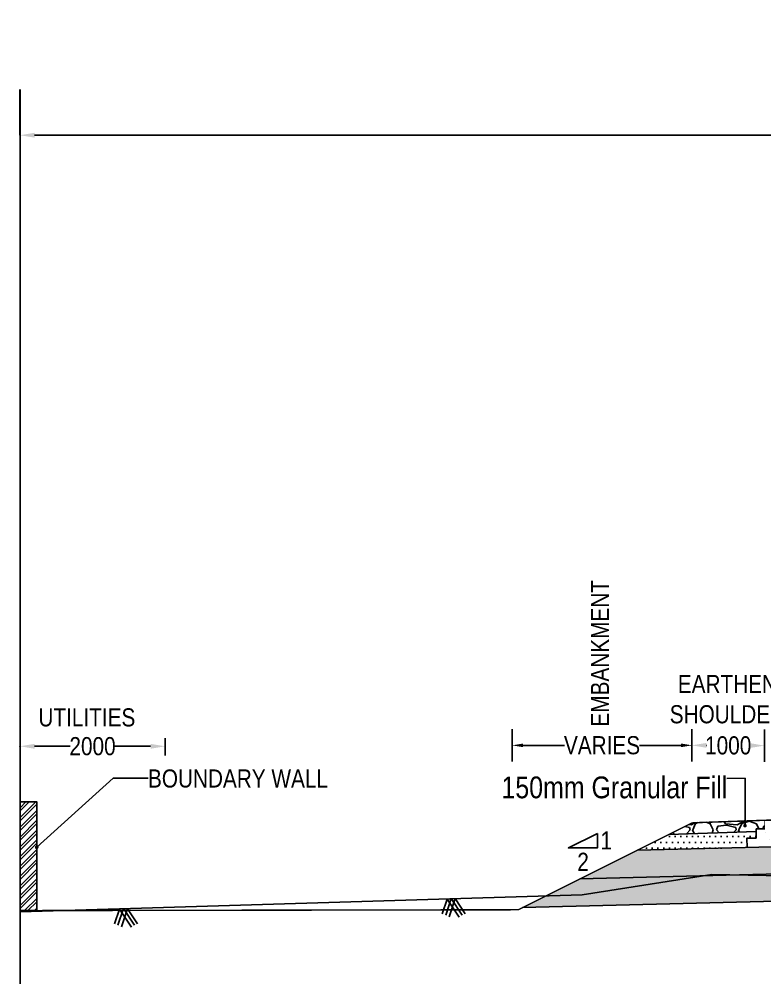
# Model space of a CAD drawing. Header units: millimetres. Extents: x 207528 to 778454, y -364692 to 101323.
# Drawn here: x 494024 to 504300, y -42583 to -29287 of the extents above; entities that cross this region are included whole.
import ezdxf

# ---------------------------------------------------------------- set-up
doc = ezdxf.new("R2010")
doc.units = ezdxf.units.MM
for name, color, linetype in [('Dim', 253, 'Continuous'), ('Dimension', 253, 'Continuous'), ('hatch', 253, 'Continuous'), ('Proposed ROW', 241, 'MNEW')]:
    doc.layers.add(name, color=color, linetype=linetype)
doc.styles.add('DIM', font='ARIALN.TTF', dxfattribs={"height": 250})
doc.styles.get("Standard").update_dxf_attribs({"font": 'arial.ttf'})
doc.styles.add('STRIP PLAN STYLE', font='ARIALN.TTF')
doc.linetypes.add('MNEW', pattern='A,26.152623,-1.048632,["PROW",Standard,S=1.75,R=0,X=0,Y=-0.975095],-7.693777,26.152623', length=61.047655)
doc.dimstyles.new('DIM', dxfattribs={"dimtxt": 250, "dimasz": 200, "dimexe": 0.18, "dimexo": 0.0625, "dimgap": 0.09, "dimtad": 0, "dimtih": 1, "dimtoh": 1, "dimdec": 0, "dimzin": 0, "dimdsep": 46, "dimtxsty": 'DIM', "dimcen": 0.09, "dimclrd": 256, "dimclrt": 7, "dimadec": 0, "dimazin": 0, "dimtfac": 1, "dimtdec": 0, "dimtofl": 0, "dimtmove": 0, "dimatfit": 3, "dimfxl": 1, "dimtolj": 1, "dimtzin": 0, "dimarcsym": 0})
doc.dimstyles.new('new', dxfattribs={"dimtxt": 150, "dimasz": 150, "dimexe": 100, "dimexo": 0.1, "dimgap": 0.09, "dimtad": 0, "dimtih": 1, "dimtoh": 1, "dimdec": 0, "dimzin": 0, "dimdsep": 46, "dimtxsty": 'DIM', "dimcen": 0.09, "dimclrd": 256, "dimclrt": 252, "dimadec": 0, "dimazin": 0, "dimtfac": 1, "dimtdec": 0, "dimtofl": 0, "dimtmove": 0, "dimatfit": 3, "dimfxl": 1, "dimtolj": 1, "dimtzin": 0, "dimlwd": -1, "dimarcsym": 0})

# ---------------------------------------------------------------- blocks, each defined once
blk = doc.blocks.new('*D468')
at = {"layer": 'Defpoints', "color": 0, "transparency": 16777216}
for p in [(494034, -30254), (554034, -30202), (554034, -30886)]:
    blk.add_point(p, dxfattribs=at)
at = {"layer": 'Dim', "color": 0, "lineweight": -2, "transparency": 16777216}
for p, q in [((494034, -30254), (494034, -30886)), ((554034, -30202), (554034, -30886))]:
    blk.add_line(p, q, dxfattribs=at)
at = {"layer": 'Dim', "lineweight": -2, "transparency": 16777216}
for p, q in [((494234, -30886), (521813, -30886)), ((553834, -30886), (529158, -30886))]:
    blk.add_line(p, q, dxfattribs=at)
at = {"layer": 'Dim', "transparency": 16777216}
for points in [[(494234, -30852), (494234, -30919), (494034, -30886)], [(553834, -30852), (553834, -30919), (554034, -30886)]]:
    blk.add_solid(points, dxfattribs=at)
at = {"layer": 'Dim', "color": 7, "transparency": 16777216, "insert": (525486, -30886), "char_height": 400, "attachment_point": 5, "style": 'STRIP PLAN STYLE'}
blk.add_mtext('\\A1;PROPOSED RIGHT OF WAY (60m)', dxfattribs=at)
blk = doc.blocks.new('*D485')
at = {"layer": 'Defpoints', "color": 0, "transparency": 16777216}
for p in [(494034, -39253), (494034, -39310), (496034, -39254)]:
    blk.add_point(p, dxfattribs=at)
at = {"layer": 'Dimension', "color": 0, "lineweight": -2, "transparency": 16777216}
for p, q in [((494034, -39309), (494034, -39311)), ((496034, -39309), (496034, -39311))]:
    blk.add_line(p, q, dxfattribs=at)
at = {"layer": 'Dimension', "lineweight": -2, "transparency": 16777216}
for p, q in [((494234, -39310), (494727, -39310)), ((495834, -39310), (495342, -39310))]:
    blk.add_line(p, q, dxfattribs=at)
at = {"layer": 'Dimension', "transparency": 16777216}
for points in [[(494234, -39277), (494234, -39344), (494034, -39310)], [(495834, -39277), (495834, -39344), (496034, -39310)]]:
    blk.add_solid(points, dxfattribs=at)
at = {"layer": 'Dimension', "color": 7, "transparency": 16777216, "insert": (495034, -39310), "char_height": 250, "attachment_point": 5, "style": 'DIM'}
blk.add_mtext('\\A1;2000', dxfattribs=at)
blk = doc.blocks.new('*D512')
at = {"layer": 'Defpoints', "color": 0, "transparency": 16777216}
for p in [(503297, -39297), (503297, -39297), (504297, -39301)]:
    blk.add_point(p, dxfattribs=at)
at = {"layer": 'Dim', "color": 0, "lineweight": -2, "transparency": 16777216}
for p, q in [((503297, -39297), (503297, -39297)), ((504297, -39301), (504297, -39301))]:
    blk.add_line(p, q, dxfattribs=at)
at = {"layer": 'Dim', "lineweight": -2, "transparency": 16777216}
for p, q in [((503497, -39298), (503501, -39298)), ((504097, -39300), (504093, -39300))]:
    blk.add_line(p, q, dxfattribs=at)
at = {"layer": 'Dim', "transparency": 16777216}
for points in [[(503498, -39264), (503497, -39331), (503297, -39297)], [(504097, -39267), (504097, -39333), (504297, -39301)]]:
    blk.add_solid(points, dxfattribs=at)
at = {"layer": 'Dim', "color": 7, "transparency": 16777216, "insert": (503797, -39299), "char_height": 250, "attachment_point": 5, "style": 'DIM'}
blk.add_mtext('\\A1;1000', dxfattribs=at)
blk = doc.blocks.new('*D513')
at = {"layer": 'Defpoints', "color": 0, "transparency": 16777216}
for p in [(500819, -39297), (500819, -39297), (503297, -39297)]:
    blk.add_point(p, dxfattribs=at)
at = {"layer": 'Dimension', "color": 0, "lineweight": -2, "transparency": 16777216}
for p, q in [((500819, -39297), (500819, -39297)), ((503297, -39297), (503297, -39297))]:
    blk.add_line(p, q, dxfattribs=at)
at = {"layer": 'Dimension', "lineweight": -2, "transparency": 16777216}
for p, q in [((500969, -39297), (501541, -39297)), ((503147, -39297), (502575, -39297))]:
    blk.add_line(p, q, dxfattribs=at)
at = {"layer": 'Dimension', "transparency": 16777216}
for points in [[(500969, -39272), (500969, -39322), (500819, -39297)], [(503147, -39272), (503147, -39322), (503297, -39297)]]:
    blk.add_solid(points, dxfattribs=at)
at = {"layer": 'Dimension', "color": 7, "transparency": 16777216, "insert": (502058, -39297), "char_height": 250, "attachment_point": 5, "style": 'DIM'}
blk.add_mtext('\\A1;VARIES', dxfattribs=at)

msp = doc.modelspace()

# ---------------------------------------------------------------- hatches: boundary and pattern name
at = {"layer": 'Dim'}
h = msp.add_hatch(dxfattribs=at)
h.set_pattern_fill('ANSI32', scale=10)
h.set_pattern_definition([(45, (178234.7, -96920.73), (-67.35192, 67.35192), []), (45, (178279.6, -96920.73), (-67.35192, 67.35192), [])])
h.paths.add_polyline_path([(494034.3, -41575.3), (494034.3, -40075.3), (494264.3, -40075.3), (494264.3, -41575.3)])
h = msp.add_hatch(dxfattribs=at)
h.set_pattern_fill('AR-CONC', color=256, scale=3)
h.set_pattern_definition([(50, (412543, -53854.15), (546.554, -47.8173), [57.15, -628.65]), (355, (412543, -53854.15), (-105.7303, 573.1705), [45.72, -502.9218]), (100.45144, (412588.54, -53858.14), (440.8237, 525.3533), [48.57, -534.2707]), (46.1842, (412543, -53701.75), (813.237, -126.127), [85.725, -942.975]), (96.6356, (412610.8, -53712.3), (712.2124, 742.2784), [72.855, -801.407]), (351.18415, (412543, -53701.75), (712.2124, 742.2784), [68.58, -754.379]), (21, (412619.2, -53739.85), (454.8432, -306.7956), [57.15, -628.65]), (326, (412619.2, -53739.85), (185.406, 552.564), [45.72, -502.92]), (71.45144, (412657.1, -53765.4), (640.2493, 245.7683), [48.57, -534.2698]), (37.5, (412543, -53854.15), (9.2658, 253.6651), [0, -496.824, 0, -510.54, 0, -504.825]), (7.5, (412543, -53854.15), (200.459, 300.5417), [0, -291.084, 0, -485.394, 0, -192.405]), (327.5, (412373.07, -53854.15), (406.7718, -17.18623), [0, -190.5, 0, -594.36, 0, -788.67]), (317.5, (412296.87, -53854.15), (444.3875, 76.2795), [0, -247.65, 0, -394.716, 0, -560.07])])
h.paths.add_polyline_path([(504153.7, -40453.8), (505574.6, -40418.2), (506472.4, -40489.7), (507655.6, -40545.7), (509194.1, -40553.5), (510496.8, -40492.6), (511662.9, -40474.4), (511662.9, -40525.8), (504153.7, -40703.8)])
h.paths.add_polyline_path([(505574.6, -40418.2), (511153.7, -40278.8), (511662.9, -40266), (511662.9, -40474.4), (510496.8, -40492.6), (509194.1, -40553.5), (507655.6, -40545.7), (506472.4, -40489.7)])
at = {"layer": 'hatch'}
h = msp.add_hatch(dxfattribs=at)
h.set_pattern_fill('GRAVEL', color=11, scale=25)
h.set_pattern_definition([(228.012788, (197197.884, -107775.83), (-5080.0000004, -5714.9999996), [85.4304, -8457.6209]), (184.969741, (197140.734, -107839.328), (7619.999997, 635.0000362), [146.6012, -14513.5122]), (132.510447, (196994.684, -107852.028), (6350.0000027, -6984.9999976), [103.3704, -10233.6807]), (267.273689, (196747.034, -108010.778), (635.0000013, 12700), [133.5011, -13216.6094]), (292.833654, (196740.684, -108144.128), (-3175.0000003, 7620), [130.9084, -12959.9519]), (357.273689, (196791.484, -108264.778), (-12700, 635.0000013), [133.5011, -13216.6094]), (37.6942405, (196924.834, -108271.128), (-8254.9999996, -6350.0000005), [176.5484, -17478.2788]), (72.255328, (197064.534, -108163.178), (4445.0000012, 13969.9999996), [166.6799, -16501.3142]), (121.429566, (197115.334, -108004.428), (-5080.0000007, 8254.9999996), [133.9532, -13261.3864]), (175.236358, (197045.484, -107890.13), (6985, -635.000001), [152.9283, -7493.4842]), (222.397438, (196893.084, -107877.428), (-7619.9999998, -6985.0000003), [197.7695, -19579.1931]), (138.814075, (197375.684, -108017.13), (-4445, 3810), [67.5011, -6682.6415]), (171.469234, (197324.884, -107972.678), (8255.0000002, -1269.9999986), [128.4205, -12713.6597]), (225, (197197.9, -107953.63), (-9e-14, -635), [89.8023, -808.2233]), (203.19859, (197153.43, -107877.43), (3175, 1270), [48.3603, -4787.6556]), (291.80141, (197108.98, -107896.48), (-635, 1905), [68.3914, -3351.1882]), (30.963757, (197134.38, -107959.98), (1905, 1270), [111.0799, -3591.5745]), (161.56505, (197229.63, -107902.83), (1270, -635), [80.3218, -1927.7245]), (16.38954, (196740.684, -107896.478), (6350, 1905), [112.522, -11139.7067]), (70.346176, (196848.634, -107864.73), (-2540, -6985), [94.3997, -9345.5539]), (293.19859, (197229.63, -107775.83), (-1270, 3175), [96.72, -4739.2959]), (343.61046, (197267.734, -107864.728), (-6350, 1904.9999996), [112.522, -11139.7067]), (339.443955, (196740.684, -108290.18), (-3175, 1270), [108.5088, -5316.9336]), (294.77514, (196842.284, -108328.28), (-3175.000004, 6984.999998), [90.918, -9000.8983]), (66.80141, (197235.98, -108410.83), (1270, 3175), [96.72, -4739.2959]), (17.354025, (197274.084, -108321.928), (-8255, -2540.0000005), [106.4457, -10538.094]), (69.443955, (196924.834, -108410.83), (-1270, -3175), [54.2544, -5371.188]), (101.309932, (197197.88, -108410.83), (-635, 2540), [32.3787, -3205.4987]), (165.963757, (197191.53, -108379.08), (1905, -635), [130.9084, -2487.2636]), (186.009006, (197064.534, -108347.328), (6350, 635.0000003), [121.3167, -12010.3412]), (303.69007, (197134.38, -108017.13), (-635, 1270), [91.581, -2197.9441]), (353.157227, (197185.184, -108093.328), (10795, -1269.9999994), [159.8892, -15829.0023]), (60.945396, (197343.934, -108112.38), (-2540, -4445), [65.377, -6472.3481]), (90, (197375.7, -108055.2), (-635, 635), [38.1, -596.9]), (120.256437, (197051.834, -108328.28), (2540, -4445), [88.2167, -8733.4852]), (48.012787, (197007.384, -108252.08), (5080.0000004, 5714.9999996), [170.8607, -8372.1905]), (0, (197121.7, -108125.1), (635, 635), [165.1, -469.9]), (325.304846, (197286.784, -108125.08), (6350.0000024, -4444.9999966), [100.4024, -9939.8292]), (254.054604, (197369.33, -108182.23), (-635, -2540), [92.4573, -4530.4125]), (207.645975, (197343.934, -108271.128), (-12065.0000004, -6349.9999992), [150.5363, -14903.1161]), (175.426079, (197210.584, -108340.978), (-8255, 635), [159.2574, -15766.4616])])
h.paths.add_polyline_path([(502978.6, -40526.4), (503301.5, -40365), (504300.5, -40330), (504301, -40330), (504301, -40450.2), (504180.4, -40450.2), (504180.4, -40484.3)])
h = msp.add_hatch(dxfattribs=at)
h.set_pattern_fill('GRAVEL', color=11, scale=25)
h.set_pattern_definition([(228.01279, (413000.196, -53219.15), (-5080, -5715), [85.4304, -8457.621]), (184.96974, (412943.046, -53282.65), (7619.999997, 635.000036), [146.6012, -14513.5122]), (132.510447, (412796.996, -53295.35), (6350.000003, -6984.999998), [103.3704, -10233.6807]), (267.27369, (412549.346, -53454.1), (635.000001, 12700), [133.501, -13216.6094]), (292.833654, (412542.996, -53587.45), (-3175, 7620), [130.9084, -12959.952]), (357.27369, (412593.796, -53708.1), (-12700, 635.000001), [133.501, -13216.6094]), (37.69424, (412727.146, -53714.451), (-8254.9999996, -6350.0000005), [176.5484, -17478.279]), (72.255328, (412866.846, -53606.501), (4445.000001, 13969.9999996), [166.68, -16501.314]), (121.429566, (412917.646, -53447.75), (-5080.000001, 8255), [133.9532, -13261.3864]), (175.23636, (412847.796, -53333.45), (6985, -635), [152.9283, -7493.4842]), (222.397438, (412695.396, -53320.751), (-7619.9999998, -6985.0000003), [197.7695, -19579.193]), (138.814075, (413177.996, -53460.45), (-4445, 3810), [67.501, -6682.6415]), (171.469234, (413127.196, -53416), (8255, -1269.999999), [128.4205, -12713.6597]), (225, (413000.2, -53396.95), (-9e-14, -635), [89.8023, -808.2233]), (203.19859, (412955.746, -53320.75), (3175, 1270), [48.3603, -4787.6556]), (291.80141, (412911.3, -53339.8), (-635, 1905), [68.3914, -3351.1882]), (30.96376, (412936.7, -53403.3), (1905, 1270), [111.08, -3591.5745]), (161.56505, (413031.95, -53346.15), (1270, -635), [80.3218, -1927.7245]), (16.38954, (412542.996, -53339.8), (6350, 1905), [112.522, -11139.7067]), (70.346176, (412650.946, -53308.05), (-2540, -6985), [94.3997, -9345.554]), (293.19859, (413031.946, -53219.15), (-1270, 3175), [96.72, -4739.296]), (343.61046, (413070.046, -53308.05), (-6350, 1905), [112.522, -11139.7067]), (339.443955, (412542.996, -53733.5), (-3175, 1270), [108.5088, -5316.9336]), (294.77514, (412644.596, -53771.6), (-3175.000004, 6984.999998), [90.918, -9000.8983]), (66.80141, (413038.296, -53854.15), (1270, 3175), [96.72, -4739.296]), (17.354025, (413076.396, -53765.25), (-8255, -2540), [106.4457, -10538.094]), (69.443955, (412727.146, -53854.15), (-1270, -3175), [54.2544, -5371.188]), (101.30993, (413000.2, -53854.15), (-635, 2540), [32.3787, -3205.4987]), (165.96376, (412993.85, -53822.4), (1905, -635), [130.9084, -2487.2636]), (186.009006, (412866.846, -53790.65), (6350, 635), [121.3167, -12010.3412]), (303.69007, (412936.7, -53460.45), (-635, 1270), [91.581, -2197.944]), (353.157227, (412987.496, -53536.651), (10795, -1269.9999994), [159.8892, -15829.0023]), (60.945396, (413146.246, -53555.7), (-2540, -4445), [65.377, -6472.348]), (90, (413178, -53498.55), (-635, 635), [38.1, -596.9]), (120.256437, (412854.146, -53771.6), (2540, -4445), [88.2167, -8733.4852]), (48.01279, (412809.696, -53695.4), (5080, 5715), [170.8607, -8372.1905]), (0, (412924, -53568.4), (635, 635), [165.1, -469.9]), (325.304846, (413089.096, -53568.4), (6350.000002, -4444.999997), [100.4024, -9939.829]), (254.0546, (413171.646, -53625.55), (-635, -2540), [92.4573, -4530.4125]), (207.645975, (413146.246, -53714.45), (-12065.0000004, -6349.999999), [150.5363, -14903.116]), (175.42608, (413012.896, -53784.301), (-8255, 635), [159.2574, -15766.4616])])
h.paths.add_polyline_path([(502543.1, -40744.1), (501752.7, -41139.2), (511662.9, -40891.5), (511662.9, -40516.1)])
h = msp.add_hatch(dxfattribs=at)
h.set_pattern_fill('DOTS', scale=50)
h.set_pattern_definition([(0, (457942.04, -117311.075), (39.6875, 79.375), [0, -79.375])])
h.paths.add_polyline_path([(502543.1, -40744.1), (502993.7, -40525.9), (504180.4, -40475.5), (504180.4, -40493.9), (504180.4, -40501.9), (504180.4, -40512.7), (504180.4, -40526), (504180.4, -40575.2), (504055.4, -40575.2), (504058.7, -40706.2)])
h = msp.add_hatch(dxfattribs=at)
h.set_pattern_fill('DOTS', color=25, scale=50)
h.set_pattern_definition([(0, (412542.996, -53854.15), (39.6875, 79.375), [0, -79.375])])
h.paths.add_polyline_path([(501752.7, -41139.2), (500963.3, -41533.8), (511662.9, -41266.3), (511662.9, -40891.5), (511526.7, -40894.9)])

# ---------------------------------------------------------------- linework, layer by layer
for points, const_width in [([(504300.5, -40330), (511289.4, -40155.3)], 20), ([(503301.5, -40365), (500903.4, -41563.8)], 20), ([(504300.5, -40330), (503301.5, -40365)], 20), ([(504301, -40330.2), (504301, -40450.2)], 10), ([(500903.4, -41563.8), (494034.3, -41575.3)], 20)]:
    msp.add_lwpolyline(points, dxfattribs=dict(const_width=const_width))
for points in [[(502543.1, -40744.1), (511662.9, -40516.1)], [(504180.4, -40484.3), (502978.6, -40526.4)], [(504180.4, -40450.2), (504180.4, -40575.2), (504055.4, -40575.2), (504058.7, -40706.2)], [(504180.4, -40450.2), (504180.4, -40575.2), (504055.4, -40575.2), (504058.7, -40706.2)], [(504300.4, -40450.2), (504180.4, -40450.2)], [(504300.4, -40450.2), (504180.4, -40450.2)], [(501752.7, -41139.2), (511662.9, -40891.5)], [(511662.9, -41266.3), (500963.3, -41533.8)]]:
    msp.add_lwpolyline(points)
at = {"layer": 'Dim'}
for points in [[(500818.6, -39518.3), (500818.6, -39075)], [(503297.4, -39518.7), (503297.4, -39075.4)], [(504297, -39522.3), (504297, -39079)], [(496034.3, -39436.9), (496034.3, -39196.3)], [(499923.1, -41416.4), (499855.2, -41621)], [(499978.3, -41408.9), (499902.6, -41636.8)], [(499923.1, -41416.4), (500090.3, -41664.7)], [(500033.2, -41410.7), (499949.8, -41661.9)], [(499978.3, -41408.9), (500131.8, -41636.8)], [(500033.2, -41410.7), (500172.9, -41618.2)], [(495405.5, -41554.6), (495337.5, -41759.2)], [(495460.7, -41547), (495385, -41774.9)], [(495405.5, -41554.6), (495572.6, -41802.9)], [(495515.6, -41548.8), (495432.1, -41800)], [(495460.7, -41547), (495614.1, -41775)], [(495515.6, -41548.8), (495655.3, -41756.4)]]:
    msp.add_lwpolyline(points, dxfattribs=at)
at = {"layer": 'Dim', "color": 7}
msp.add_lwpolyline([(494034.3, -41575.3), (494034.3, -40075.3), (494264.3, -40075.3), (494264.3, -41575.3)], close=True, dxfattribs=at)
at = {"layer": 'Dim'}
msp.add_lwpolyline([(501995.2, -40510.6), (501995.2, -40710.6), (501595.2, -40710.6)], close=True, dxfattribs=at)
at = {"layer": 'Dimension', "linetype": 'Continuous', "ltscale": 10, "flags": 128}
msp.add_lwpolyline([(494034.3, -41594.1), (501783.2, -41357.1), (503573.4, -41076.2), (505823.3, -41121.1), (506815.5, -41241.6), (508181.4, -41328.4), (510663.8, -41307.8), (511538.8, -40938.2), (514715.3, -40803.7), (518132.5, -40520.7), (524033.7, -40346.3)], dxfattribs=at)
at = {"layer": 'Proposed ROW', "lineweight": -3, "ltscale": 3, "flags": 128}
msp.add_lwpolyline([(494034.3, -42583.3), (494034.3, -30254.4)], dxfattribs=at)

# ---------------------------------------------------------------- texts
at = {"layer": 'Dim', "insert": (502029, -38028.1), "char_height": 250, "width": 5325.312, "attachment_point": 5, "rotation": 90, "style": 'DIM'}
msp.add_mtext('\\A1;EMBANKMENT', dxfattribs=at)
at = {"layer": 'Dim', "char_height": 250, "attachment_point": 5, "style": 'DIM'}
for s, insert in [('EARTHEN \\PSHOULDER', (503786.6, -38661.6)), ('UTILITIES', (494955.7, -38913.1)), ('1', (502115.8, -40607.8)), ('2', (501796.7, -40902.5))]:
    msp.add_mtext_dynamic_manual_height_columns(s, width=5325.312, gutter_width=1250, heights=[0], dxfattribs=dict(at, insert=insert))
at = {"layer": 'Dim', "color": 7, "insert": (497039.2, -39755.7), "char_height": 250, "attachment_point": 5, "style": 'DIM'}
msp.add_mtext_dynamic_manual_height_columns('BOUNDARY WALL', width=5325.312, gutter_width=1250, heights=[0], dxfattribs=at)
at = {"layer": 'Dimension', "color": 7, "insert": (503784.2, -39878.8), "char_height": 300, "attachment_point": 6, "style": 'DIM'}
msp.add_mtext('\\A1;150mm Granular Fill', dxfattribs=at)

# ---------------------------------------------------------------- dimensions: what is measured, and where the dimension line sits
at = {"layer": 'Dim'}
dim = msp.add_linear_dim(base=(554034.3, -30885.8), p1=(494034.3, -30254.4), p2=(554034.3, -30201.9), text='PROPOSED RIGHT OF WAY (60m)', dimstyle='DIM', override={"dimtxt": 400, "dimtxsty": 'STRIP PLAN STYLE'}, dxfattribs=at)
dim.commit()
dim.dimension.update_dxf_attribs({"geometry": '*D468', "text_midpoint": (525485.5, -30885.8), "dimtype": 160})
dim = msp.add_aligned_dim(p1=(504297, -39300.7), p2=(503297.4, -39296.9), distance=0, dimstyle='DIM', dxfattribs=at)
dim.commit()
dim.dimension.update_dxf_attribs({"geometry": '*D512', "text_midpoint": (503797.2, -39298.8)})
at = {"layer": 'Dimension'}
dim = msp.add_linear_dim(base=(494034.3, -39310.4), p1=(496034.3, -39254.2), p2=(494034.3, -39253.1), text='2000', dimstyle='DIM', override={"dimfxl": 1.25, "dimfxlon": 1}, dxfattribs=at)
dim.commit()
dim.dimension.update_dxf_attribs({"geometry": '*D485', "text_midpoint": (495034.3, -39310.4)})
dim = msp.add_aligned_dim(p1=(503297.4, -39297.3), p2=(500818.6, -39297), distance=0, text='VARIES', dimstyle='DIM', override={"dimtxt": 200, "dimasz": 150, "dimfxl": 1.25, "dimfxlon": 1}, dxfattribs=at)
dim.commit()
dim.dimension.update_dxf_attribs({"geometry": '*D513', "text_midpoint": (502058, -39297.1)})

# ---------------------------------------------------------------- leaders
for points in [[(494264.3, -40703.1), (495319.6, -39749.5), (495801.1, -39749.5)], [(504028.9, -40404.3), (504028.9, -39751.5), (503778.8, -39754.2)]]:
    msp.add_leader(points, dimstyle='new', override={"dimasz": 50, "dimclrd": 256, "dimldrblk": 'Dot'}, dxfattribs=at)

doc.saveas('drawing.dxf')
